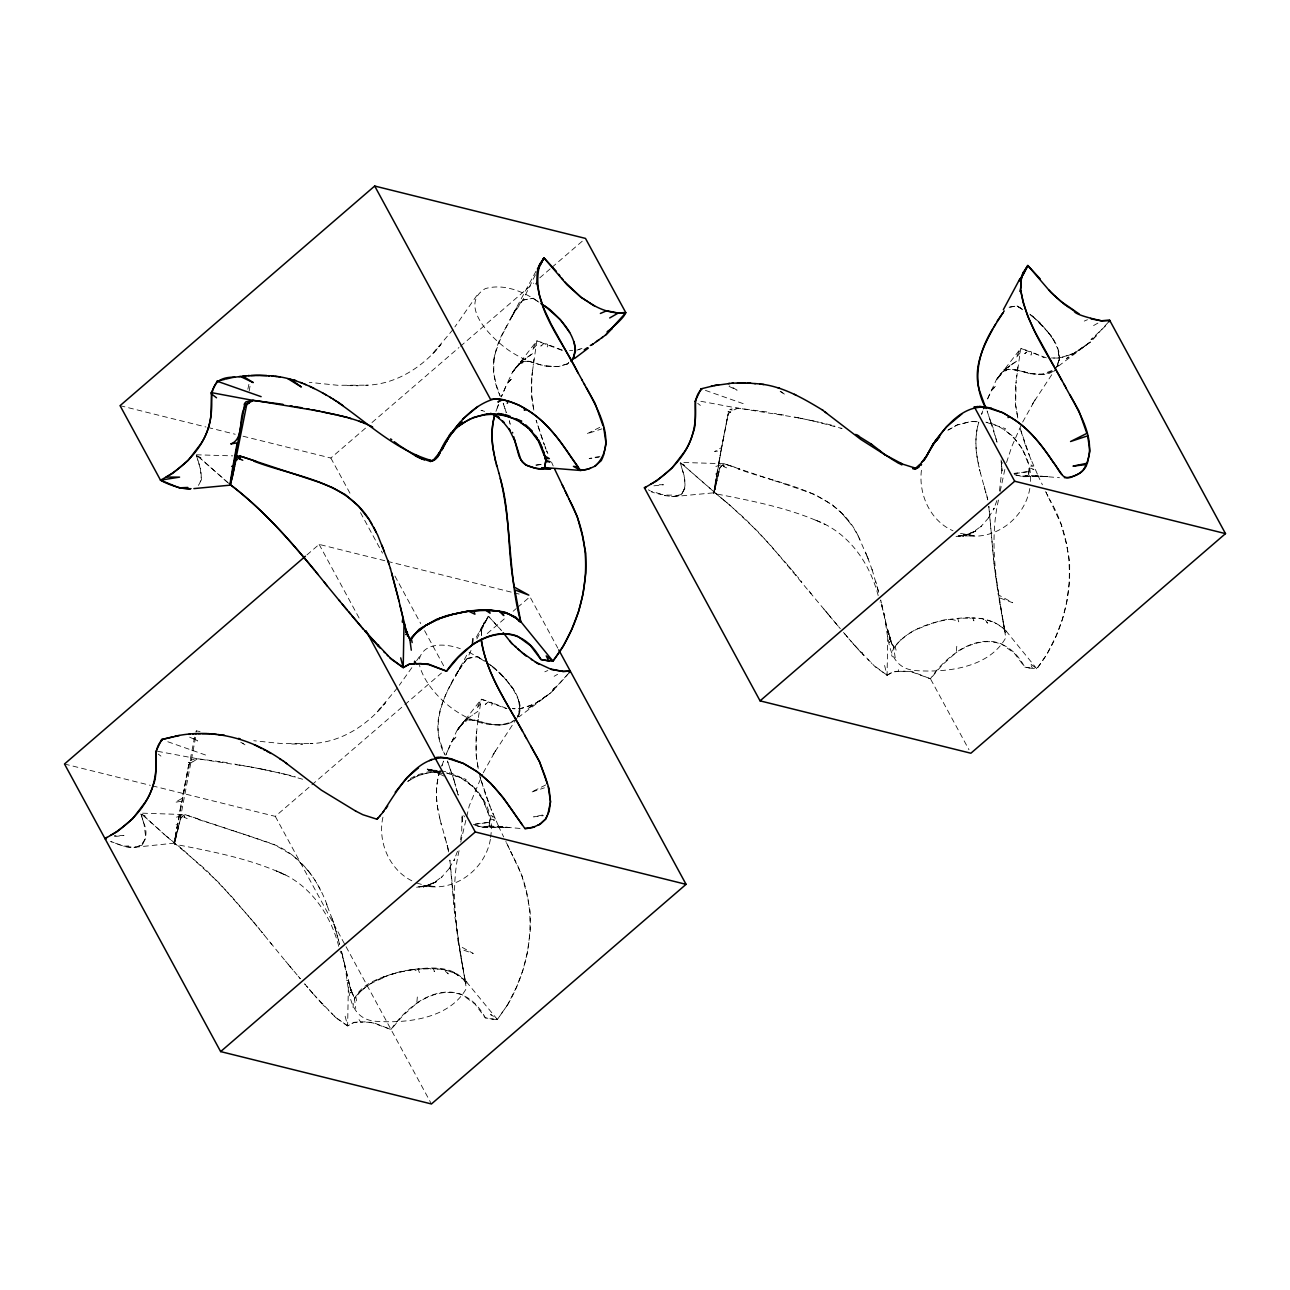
<?xml version="1.0" encoding="UTF-8"?>
<svg xmlns="http://www.w3.org/2000/svg" width="1290" height="1290" viewBox="0 0 1290 1290"><rect width="100%" height="100%" fill="white"/><g stroke="black" fill="none" stroke-linecap="round" stroke-linejoin="round"><path stroke-width="0.75" stroke-dasharray="5 3.75" d="M349.509 984.302L343.237 958.567M889.471 635.599L889.632 639.421L880.667 599.979L881.473 603.059M476.897 638.937L488.442 616.168L484.395 623.618M350.767 988.93L350.945 990.478L348.461 980.851L346.671 980.336L347.365 976.288L344.43 963.63M891.455 643.968L891.326 641.775L892.035 644.742L890.89 640.388M481.589 630.681L481.412 637.179L481.589 630.504L484.201 622.57L488.442 616.281L500.875 629.778M888.504 632.148L889.374 635.293M345.156 1016.214L347.639 1025.921L348.461 980.851M884.585 665.479L887.069 675.202L887.891 630.133C885.343 628.294 885.875 615.782 883.892 613.04M184.293 817.328L184.325 815.731L184.599 817.457M723.722 466.593L723.755 464.997L724.029 466.738M194.597 737.122L175.698 834.324L188.808 764.373L197.564 758.762L250.421 766.921M664.415 495.57L673.412 496.634L713.951 492.796L721.062 450.484L714.612 451.565L721.723 447.501L728.237 413.638L733.284 410.236L738.009 408.124L796.027 417.396M351.009 989.72C353.815 991.301 348.365 993.816 351.025 992.558M890.955 640.582L889.31 642.404L890.455 641.823M382.808 978.046L370.198 983.754L361.297 990.462L354.379 997.863L355.75 1008.538M922.237 627.327C913.207 629.488 901.242 637.97 894.647 646.79M351.203 990.172L351.025 989.769M890.777 640.05L890.519 639.243M921.431 470.269C918.399 494.183 930.187 520.886 952.988 530.754M361.264 990.93C379.341 974.337 405.737 969.193 429.86 968.387L434.537 971.58L433.327 968.693L418.234 969.113L419.347 972.547L414.058 969.451L411.978 969.693M888.326 631.552L887.891 630.133M900.71 640.211C917.722 624.199 945.151 618.281 969.29 617.668L973.966 620.845L972.757 617.975L957.664 618.378L958.793 621.828C947.602 615.314 933.944 623.86 922.253 626.601M350.735 989.865L350.461 987.753L350.428 990.72L349.526 984.528M890.164 639.147L889.697 636.26L889.858 639.985L889.907 637.018L890.374 639.743L890.197 638.211M714.015 491.764L713.951 492.796L720.014 467.738M175.779 833.872L175.069 838.419M338.754 946.344C330.321 913.497 308.955 882.973 276.221 870.911L286.138 875.378C250.953 858.672 212.318 851.577 174.376 844.144L180.31 808.33M878.184 595.609C869.75 562.763 848.401 532.238 815.651 520.176L816.876 520.741C784.014 506.793 748.668 500.246 713.805 493.409L721.61 447.582M714.047 491.038L714.45 488.072M889.068 633.987L888.939 633.567M490.522 837.436C497.198 800.816 464.594 767.244 428.119 770.469L442.47 772.097M1030.355 481.396C1032.758 454.306 1010.296 426.361 985.85 422.153M174.537 843.128L133.983 847.369L123.356 846.095L110.714 841.499L123.582 846.192L132.29 845.805M417.331 997.009L416.799 1003.136L402.69 1015.811L391.015 1029.517L373.003 1022.938L364.844 1021.841L353.621 1022.599L347.639 1025.921L335.884 1017.649L316.856 997.944M956.777 646.29L956.229 652.401L942.119 665.092L930.445 678.782L968.983 749.764M471.011 650.482L467.238 658.658L458.015 671.413M535.398 274.802L522.789 300.312L511.291 317.308M1046.335 357.83L1020.696 348.494L1015.875 383.114M476.204 735.897L476.171 755.634L478.477 769.55C474.623 752.505 475.849 734.897 478.348 717.756L478.074 720.046M531.754 377.551L531.738 397.272L534.044 411.204C531.061 396.917 530.835 382.098 532.931 367.666M561.779 350.267L536.834 340.866L532.641 370.069M533.641 361.7L533.947 359.184M533.205 365.312L533.367 363.99M1017.778 417.992L1015.601 404.899L1016.23 380.05M1017.794 366.908L1017.23 371.617M476.445 733.849L476.687 731.785M531.996 375.487L532.367 372.439M1016.681 376.325L1016.794 375.293M180.584 818.473L174.505 843.515L175.118 838.049M500.375 396.481C489.813 375.1 492.425 350.412 504.438 330.272M714.563 487.33L715.031 484.201M220.171 761.697L197.564 758.762L190.307 760.149L193.629 761.1L191.21 762.745L188.517 762.535L190.727 763.035L188.808 764.373L182.293 798.236L175.182 802.283L181.632 801.219L181.342 802.767M766.824 411.945L736.993 408.043L729.737 409.414L733.059 410.365L730.64 412.026L727.947 411.8L730.156 412.316L728.237 413.638L723.4 438.036M175.053 838.597L175.73 834.146M493.731 359.072L495.763 351.396M195.612 737.348L179.713 821.617M482.363 827.116L488.91 825.955L490.103 818.021M1041.627 476.252L1048.061 476.719L1035.322 475.994L1048.544 476.687L1034.983 476.22L1049.028 476.671L1021.696 476.365L1028.501 475.188L1029.13 466.158L1033.193 466.238L1028.178 463.32L1022.648 449.565M478.38 717.53L481.267 699.228L506.228 708.613M716.289 476.784L716.788 473.833M715.128 483.589L716.353 476.413M175.021 838.79L174.521 843.386L178.859 825.552M719.062 461.223L716.869 473.414M719.078 461.127L719.739 457.611M249.196 390.967L250.002 386.178M495.65 351.993L501.391 336.384L515.274 310.277L508.631 322.129M459.063 850.723C448.517 896.566 458.901 943.167 466.351 988.446C449.662 1018.423 408.204 1023.373 376.986 1021.374C340.592 1019.293 352.057 974.772 340.125 951.053M998.492 500.004C987.946 545.831 998.331 592.449 1005.781 637.728C989.091 667.704 947.634 672.654 916.416 670.639C881.038 668.349 891.068 625.473 880.006 601.914M489.152 825.39L490.103 819.956L494.586 820.15L490.297 818.795L482.879 799.445L473.446 786.932L460.853 777.87L446.421 772.887M1028.582 474.656L1029.549 469.221L1034.016 469.415L1029.759 467.915M180.665 806.411L180.971 804.766M720.094 455.676L720.4 454.048M720.771 452.032L721.062 450.484M721.175 449.694L728.237 413.638M460.724 842.177L469.221 805.895L482.46 774.355M723.206 439.293L721.723 446.937M1000.153 491.442L1005.539 466.206M460.466 839.742L461.691 833.84L461.997 814.587M713.805 493.409L719.723 468.028L723.819 463.707L774.613 480.767M999.492 490.974L1001.911 469.56L1000.943 458.176M179.165 824.1L179.536 822.375M174.376 844.144L180.294 818.763L184.373 814.425L235.038 831.453M719.723 468.028L714.95 489.636M440.084 770.582C435.117 784.385 435.859 801.977 439.003 814.409M247.841 389.241L248.986 383.969M439.971 770.872C435.81 783.981 435.423 798.188 438.423 811.716M447.13 845.273L448.775 853.013M715.128 488.91L713.967 492.732M517.58 717.03L518.838 715.982L517.58 717.03L519.741 708.033M382.936 817.199C377.164 842.596 390.386 872.233 415.057 882.231M493.667 359.313L493.586 372.23L496.247 384.791M490.394 839.21C485.314 869.412 454.499 892.712 423.926 885.649L434.617 886.44L418.734 886.891L430.005 885.021M1029.823 488.475C1024.744 518.677 993.929 541.994 963.356 534.915L974.063 535.721L958.164 536.156L969.435 534.302M1006.539 462.497L1011.812 446.469L1021.89 423.636M505.664 386.807L501.31 396.885L507.228 383.404L512.42 377.97L507.115 383.678M506.906 708.549L494.651 703.776L491.458 705.807C494.683 700.196 487.475 702.357 485.25 704.421L488.797 701.502L481.267 699.228L456.757 730.85L446.098 754.392M517.693 716.708L519.951 709.403M989.527 394.434L986.882 400.513L996.186 380.115L1020.696 348.494L1028.227 350.783L1024.679 353.686C1026.905 351.638 1034.112 349.461 1030.887 355.089L1034.08 353.057L1044.19 357.733M484.201 622.57L481.299 631.036M1059.38 358.685L1057.123 365.989L1059.38 358.685L1057.929 349.187L1059.332 358.346M893.809 647.451C895.808 644.661 889.519 655.078 892.519 656.82M441.938 765.679L443.55 761.084L441.712 766.308M457.466 851.271L454.032 860.495L454.79 858.834L448.275 869.895L449.339 868.396L441.148 877.716L442.502 876.362L432.666 883.618L436.326 881.699L423.233 887.069L434.407 882.473M996.896 500.552L993.477 509.76L994.219 508.099L987.705 519.16L988.769 517.677L980.577 526.981L981.948 525.643L972.096 532.883L975.756 530.964L962.663 536.35L973.837 531.738M537.607 301.296C522.595 291.137 503.374 283.397 485.298 288.621C456.853 305.666 493.812 340.689 510.453 351.444C523.127 359.652 537.995 366.118 553.265 366.441M419.347 658.948C424.088 641.436 447.001 643.726 460.32 648.709M195.87 731.978L196.322 730.866L202.062 731.978M445.76 755.247L448.291 749.297M227.395 762.68L220.251 761.697M448.614 748.587L450.097 745.152M508.002 381.711L512.324 372.504L521.208 362.248L519.418 364.103C527.207 357.12 537.414 365.36 546.315 366.102M455.725 675.67L461.111 665.898C444.969 692.214 428.538 724.545 444.808 754.844M451 684.313C441.245 702.212 433.456 722.884 440.68 743.137M479.477 632.003L488.2 616.62M507.599 1004.797L497.36 1019.503L493.215 1019.229L490.651 1014.23L497.36 1019.503L507.647 1004.717L516.339 987.463L523.047 969.854L527.481 952.213L530.303 930.267L530.238 911.869L526.675 893.325L521.74 875.136L509.469 849.014M513.871 312.551L522.885 299.361M458.305 670.913L467.319 657.707M507.647 1004.717C533.786 960.276 538.817 902.774 513.275 856.963M456.063 675.073L468.028 652.74M510.001 319.678L516.677 307.552L511.63 316.727M683.974 489.845C686.973 481.863 682.942 472.672 680.862 464.658M504.664 329.837L507.938 323.403M451.016 684.264L459.724 668.623M483.234 772.791L495.86 750.183L493.086 754.698L519.37 714.337L520.289 708.291A60.775 30.105 34.2 0 0 511.92 686.796L500.31 673.203L487.233 662.657M684.345 489.152L681.507 494.409L674.88 496.231M1022.664 422.072L1035.289 399.449L1032.516 403.98L1054.93 369.875M535.963 271.287L513.291 313.567M476.284 637.341L484.25 622.457M143.432 822.149C150.753 837.871 141.577 852.287 123.969 846.176M682.458 492.651L681.507 494.409L678.008 495.376M198.386 485.395C204.626 476.542 198.934 465.303 196.644 455.886L200.353 468.351L201.417 479.767L198.579 485.024M143.029 843.386L142.077 845.144L133.983 847.369M143.126 843.192L145.851 838.113L144.045 824.213M682.555 492.474L685.28 487.394L684.216 475.978L680.507 463.513M998.412 377.261L997.025 378.921L1000.556 374.6L996.186 380.115L1005.087 369.875L1003.298 371.73L1005.571 369.456L1006.829 370.375C1002.201 372.842 1008.135 366.473 1009.844 365.78L1007.974 367.376L1017.326 360.619L1004.362 369.504L999.96 374.922L1004.362 369.504C1020.229 367.392 1035.87 379.905 1051.527 371.359M546.363 366.102L558.635 366.521L567.648 363.732M514.71 369.182L520.499 361.877L533.447 352.992L524.095 359.765L525.981 358.152C524.353 358.846 518.306 365.151 522.95 362.764C521.74 359.281 517.435 365.247 519.322 363.667L513.162 371.294L516.677 366.989L513.613 370.649L514.629 369.279M567.793 674.267L550.701 692.907L518.999 716.869M476.865 295.442L454.886 326.902M416.606 660.77L421.314 653.804M361.297 990.462L355.701 997.235M411.849 667.672L399.32 685.248M460.901 725.157L464.932 720.239L477.897 711.354M1048.899 498.279C1080.875 550.878 1074.183 620.732 1036.789 668.768L1032.645 668.51L1030.081 663.512L1036.789 668.768L1047.029 654.078L1055.768 636.744L1062.476 619.119L1066.911 601.495L1069.62 581.548L1069.668 561.134L1066.33 543.558L1061.186 524.401L1053.527 507.954M569.116 672.703L558.602 684.716L551.572 690.311L556.812 686.651L550.701 692.907L527.078 709.226L550.701 692.907M1058.429 366.134L1090.131 342.173L1108.545 321.968M562.472 350.203L550.217 345.43L547.024 347.462C550.233 341.834 543.025 344.011 540.8 346.059L544.348 343.156L536.834 340.866L512.324 372.504L514.549 369.65M458.982 727.995L457.595 729.656L461.127 725.335L456.757 730.85L461.578 724.851M464.932 720.239L459.853 726.915L467.093 719.352C464.4 719.772 465.529 723.416 467.399 721.11L464.932 720.239L472.43 715.095M452.967 329.579L432.118 354.315L441.035 344.414C422.572 367.328 395.724 384.565 365.634 385.275L367.892 385.162L337.899 385.291L309.326 382.356M397.401 687.925L376.567 712.66L385.468 702.776C367.005 725.673 340.173 742.911 310.068 743.621L312.341 743.524L282.349 743.653L253.759 740.718M536.108 345.43L532.157 350.203L536.834 340.866M480.557 703.776L476.591 708.565L481.412 699.261M1019.987 353.057L1016.02 357.83L1020.696 348.494M1090.131 342.173L1066.507 358.491L1090.131 342.173L1096.242 335.916L1091.001 339.576L1105.933 325.58M355.895 997.089L356.637 1000.911M854.673 645.403L875.249 666.865L887.069 675.202L893.051 671.88L904.274 671.122L912.433 672.203L930.445 678.782C952.842 645.129 1000.121 621.167 1024.776 667.124L1032.645 668.51L1024.776 667.124L1014.343 653.256L1001.395 643.823C985.866 637.889 969.5 643.259 956.245 652.305M180.858 818.166L182.89 816.006M720.288 467.448L722.319 465.287M335.755 1017.536L334.142 1015.939M894.938 646.58L900.726 639.743M451.677 741.75L456.853 736.316L452.435 740.073M991.107 391.031L996.283 385.597L991.865 389.338M567.407 363.909L568.793 362.635L567.342 363.957M471.56 719.659L466.077 720.11C481.573 718.836 498.521 731.14 513.226 720.981M1030.226 373.729L1042.497 374.148L1052.656 370.262M354.379 998.186L355.653 997.267M243.02 436.214L330.853 458.031L365.925 427.78M372.02 422.523L458.934 347.558M460.466 346.252L533.641 283.123M539.752 277.866L550.427 268.659M551.943 267.353L583.967 239.73M306.939 554.91L319.13 544.396L385.484 560.876M152.333 785.836L275.302 816.376L403.367 705.92M404.899 704.598L441.486 673.041M487.233 633.584L505.535 617.813M513.162 611.234L516.21 608.606M517.725 607.284L529.932 596.77L557.796 648.096M1056.768 366.505L1058.268 365.247L1057.091 366.005M1057.01 366.296L1058.268 365.247M497.36 1019.503L464.755 979.771L466.932 982.093M1006.361 631.358C999.089 622.876 985.173 617.716 972.757 617.975L982.899 618.765L987.705 623.167L984.947 619.442L994.332 622.409M313.631 994.316L322.161 1003.943L322.984 1003.281M862.413 652.547L862.043 653.724M1084.068 346.558L1086.438 344.833M542.364 698.938L545.993 696.358M1081.794 348.219L1085.422 345.623M512.098 722.077C499.698 727.802 486.378 723.867 473.865 719.804M516.468 719.207C482.525 739.992 428.312 699.228 419.524 665.334M539.607 700.841C531.609 705.694 522.047 709.581 512.501 708.629L520.209 708.839L535.914 703.453M1079.037 350.106C1070.926 355.072 1061.202 358.878 1051.511 357.927M947.844 430.247L957.148 424.974L970.918 421.475L978.513 421.798L970.951 421.459L957.148 424.974L948.537 429.812M409.107 780.531L407.721 781.401C417.025 774.919 428.538 771.565 439.858 772.549M416.815 1003.023C430.07 993.977 446.437 988.608 461.965 994.558L474.913 1003.991L485.346 1017.842L493.215 1019.229L485.346 1017.842C460.691 971.886 413.413 995.848 391.015 1029.517L372.697 1022.373L360.587 1022.019L359.039 1019.568L358.926 1021.954L354.202 1022.309L347.752 1025.873M1093.565 325.58L1098.757 322.597M554.136 676.299L557.603 674.315M409.849 780.128L417.637 775.725M410.349 778.547L417.154 774.887L428.022 771.888L439.051 771.275M887.069 675.202L893.631 671.574L898.356 671.235L898.469 668.833L900.017 671.284L912.127 671.639L930.445 678.782M599.753 427.377L586.692 433.892L601.914 428.861M545.815 784.917L531.125 792.237L544.444 787.835M1084.245 321.081L1087.438 319.726M544.815 671.8L547.831 670.526M520.047 828.422L489.055 825.923L485.862 826.68L495.215 827.18L484.379 827.196M577.275 350.074L582.822 348.123L578.226 349.687M975.756 530.964L964.791 535.366L967.016 534.592L955.584 536.608L971.87 533.883L960.808 535.753M436.326 881.699L425.361 886.101L427.587 885.311L416.154 887.343L432.44 884.618L421.378 886.472M672.912 496.569L675.734 496.005M895.131 646.5L896.066 650.192M1036.789 668.768L1004.33 628.827L993.945 622.183M1075.344 352.718L1059.638 358.104L1051.092 357.943M715.885 466.448L724.158 463.803L730.108 465.658M176.456 817.183L184.728 814.538L200.224 819.553L198.628 819.634C222.041 826.971 245.664 834.711 269.013 842.693C298.603 852.416 318.727 879.554 328.192 908.241M382.824 977.32L397.143 972.644L412.397 969.629M567.084 364.038L558.635 366.521L552.991 366.425M417.347 775.806L431.521 772.178L440.632 772.581M676.75 495.731L677.734 495.457M673.412 496.634L674.299 496.392M1023.808 476.478L1034.645 476.445L1025.308 475.946L1028.501 475.188L1059.477 477.703M488.91 825.955L490.281 826.019M599.931 456.289L589.159 458.531L599.044 457.321M542.574 815.022L533.592 816.876L543.477 815.667M522.821 300.102L533.221 298.264L522.482 300.151M1021.906 308.842L1017.004 305.875L1008.296 307.407M466.916 658.513L477.542 656.61L482.041 659.641M467.254 658.464L477.558 656.61L480.38 658.545M536.237 465.206L543.558 464.142M1014.633 473.624L1029.243 471.511L1013.956 473.382M473.365 824.616L489.813 822.23L474.526 824.1M1009.893 307.101L1017.02 305.875L1021.487 308.923M535.818 465.045L543.461 464.11M653.917 485.83L663.431 484.766L655.739 484.701M114.487 836.565L124.001 835.485L114.375 835.404M528.594 361.168L521.628 361.748L519.886 363.635L522.66 361.007L520.789 362.667L520.499 361.877M1029.743 314.163L1039.756 322.484L1051.35 336.061A60.775 30.105 34.2 0 1 1059.719 357.572C1055.43 387.839 1023.712 368.037 1005.507 369.375L1003.749 371.246L1006.523 368.634L1004.668 370.294L1004.362 369.504M569.567 350.38L572.679 350.364M671.719 495.086C655.288 495.876 638.099 486.233 665.447 495.683M482.573 827.164L509.598 827.406L495.553 826.955L509.115 827.422L495.892 826.729L508.631 827.438L502.181 826.987M347.3 385.629L358.298 385.726L356.524 385.694M291.733 743.991L302.731 744.072L300.957 744.056M723.819 463.707L680.185 462.401L722.077 498.746M196.322 454.79L232.813 455.87M142.561 813.184L184.518 814.571M1026.695 476.687L1023.325 476.687M487.265 827.406L483.895 827.406M974.063 535.721L959.292 533.205M671.574 496.408L672.396 496.505M440.664 771.872L425.442 768.663L439.471 772.791M840.87 428.135L842.064 428.506L813.49 420.959M715.531 473.978L716.772 474.156M176.101 824.697L177.343 824.89M239.085 764.906L246.406 766.147M778.676 414.203L785.836 415.412M1014.279 474.575L1021.793 476.397L1014.053 474.478M798.978 417.976L794.753 417.154M800.558 418.266L819.408 422.298M261.128 768.985L279.978 773.016M249.599 766.76L263.208 769.421M260.451 768.856L258.258 768.453M479.606 826.535L474.075 825.003L482.331 827.116L479.67 826.551M700.857 401.287L736.993 408.043M157.606 751.312L197.564 758.762M249.228 766.695L247.632 766.373M251.244 767.082L253.711 767.566M776.515 413.8L774.194 413.348M237.086 764.535L234.764 764.067M809.185 420.105L805.944 419.427M810.426 420.347L812.926 420.846M257.855 768.372L255.323 767.873M797.688 417.734L802.638 418.686M831.324 425.039L820.521 422.556M264.531 769.711L265.837 770.001M266.514 770.146L285.332 774.29M281.075 773.274L302.634 779.241M285.928 774.419L292.04 775.806M120.067 405.657L205.948 426.99M207.9 427.474L235.215 434.262M387.452 561.36L512.356 592.4M514.307 592.884L520.16 594.335M64.5 764.003L150.382 785.352M484.653 411.365L481.009 410.317L484.298 411.268M416.573 882.989L426.474 885.827M1028.775 373.374L1012.457 368.795M442.615 773.742L428.731 769.614L436.375 771.807L430.554 769.372L441.228 774.661M730.172 465.674L739.654 468.818L738.057 468.899C780.966 484.959 837.339 489.749 858.737 537.172M774.774 480.815L784.368 483.879M235.183 831.502L244.939 834.614M784.433 483.911L814.587 494.344L832.324 504.793M245.003 834.63L275.157 845.063L292.878 855.528M833.856 425.877L835.017 426.264M294.426 776.596L295.587 776.983M986.527 422.394L1005.555 428.667L1004.426 430.102L1012.876 436.214M447.098 773.129L466.125 779.402L464.997 780.821L473.446 786.932M705.437 390.386L744.991 404.286M167.813 741.75L205.562 755.021M650.192 490.797L648.354 489.829M680.136 463.352L686.022 465.9M196.274 455.725L202.159 458.272M140.707 814.071L146.592 816.635M723.303 466.416L726.625 467.883M183.873 817.134L187.179 818.602M815.651 520.176L825.568 524.643M276.221 870.911L277.447 871.46M729.076 386.403L737.09 390.209L729.753 385.629M189.646 737.138L197.66 740.944L191.791 737.283M433.375 770.759L443.744 776.016M469.028 652.192L485.685 661.544M1029.71 475.284L1028.501 475.188M454.515 972.918L464.045 979.529M780.144 391.467L785.223 394.595L780.595 391.289M240.714 742.202L245.793 745.33L242.714 743.121M454.902 973.144L442.793 969.387L433.327 968.693L443.47 969.5L448.259 973.886L445.518 970.161L453.757 972.45L464.626 980.142L463.529 979.175M1015.633 385.178L1015.601 404.899L1017.665 417.17M1019.81 307.81L1017.101 305.907M1020.213 308.084L1022.744 309.745M1030.517 314.873L1032.194 315.969M535.931 300.199L533.238 298.28M536.35 300.457L538.881 302.134M480.783 658.819L484.121 661.012M492.764 666.704L490.023 664.898L491.087 665.592M1031.581 315.566L1039.708 322.935M492.151 666.301L501.939 675.25M886.746 674.96L873.588 665.205M347.316 1025.679L335.884 1017.649M697.713 403.351L700.373 405.415M158.283 754.086L160.944 756.134M719.497 496.65L680.523 462.707M721.029 497.892L723.819 500.165M723.126 499.601L727.334 503.035M228.701 483.347L196.644 455.08M257.049 926.236L232.006 896.969L206.078 869.879L164.298 834.485L182.632 849.465M724.512 500.746L725.593 501.616M227.717 482.557L196.983 455.37M726.657 502.487L745.507 519.144L770.388 545.09L823.907 609.122M729.414 504.729L758.52 532.141L786.432 563.569M183.68 850.32L219.09 882.86L250.083 917.948M832.356 504.841L842.209 513.613M292.927 855.56L305.988 868.331M142.335 814.554L164.362 834.469L143.255 815.377M502.826 676.105L508.341 682.636M1032.822 316.389L1047.77 331.917M1039.337 322.597L1045.303 328.676M493.393 667.107L506.438 680.153M862.268 653.966L863.945 655.626M867.719 659.384L868.686 660.335M871.04 662.673L871.976 663.608M322.839 1004.7L324.516 1006.345M328.289 1010.102L329.24 1011.054M331.611 1013.408L332.546 1014.343M842.354 513.759L845.595 517.838M488.442 616.281L501.633 630.729M848.046 520.596L845.772 518.064M308.6 871.314L306.327 868.783M351.525 991.188L354.379 997.863L351.896 992.51L352.025 994.687M856.899 647.919L848.885 638.84M309.455 989.575L316.227 997.251M853.674 644.258L842.951 631.794M857.882 649.031L861.591 653.224M313.035 993.623L304.633 983.851L305.649 985.06M798.72 578.178L797.462 576.662M284.477 959.841L253.775 922.35M789.029 566.665L790.383 568.261M792.27 570.503L794.35 572.986M846.095 635.535L847.32 636.97M253.308 921.786L250.55 918.512M306.665 986.269L307.891 987.705M787.077 564.327L788.045 565.488M795.495 574.34L796.478 575.501M838.661 626.73L840.322 628.698M843.499 632.455L845.079 634.325M299.232 977.449L300.344 978.771L296.716 974.45M829.18 615.427L839.774 628.053M258.016 927.397L259.29 928.913M294.007 971.225L295.136 972.563M790.77 568.729L791.512 569.616M826.035 611.67L828.115 614.137M830.792 617.329L827.6 613.524M833.437 620.506L836.613 624.279M288.686 964.872L283.397 958.535M289.75 966.162L297.184 975.014M827.083 612.911L822.827 607.8M288.17 964.259L290.831 967.436M800.913 580.903L801.864 582.08M809.12 591.062L811.265 593.739M261.483 931.622L262.434 932.799M269.691 941.797L271.835 944.474M263.37 933.96L264.466 935.331M1046.706 330.514L1049.931 334.755M1048.867 333.352L1052.269 337.819M482.315 798.687L474.301 788.077M506.212 679.846L510.501 685.474M509.066 683.587L514.113 690.811M511.195 686.393L513.081 688.876M1050.866 335.981L1051.705 337.077M1052.511 338.141L1053.543 340.076M1013.73 437.342L1022.309 448.71M1004.426 628.956L994.413 567.423L988.85 506.357M848.304 520.95L852.093 525.885M461.111 958.47L464.997 979.69M308.874 871.669L312.664 876.603M482.25 798.607L482.879 799.445M895.179 657.819L893.776 647.161L892.051 643.42M464.513 816.876L463.803 815.522M855.544 531.367L856.221 532.512M316.115 882.102L316.792 883.247M854.206 529.11L855.206 530.819M314.776 879.828L315.453 880.973M330.853 458.031L350.945 495.021M360.507 512.63L382.501 553.152M394.933 576.05L420.75 623.602M424.587 630.649L444.663 667.639M319.13 544.396L360.281 620.184M275.302 816.376L345.107 944.973M346.075 946.731L431.441 1103.966M858.173 536.011L867.138 556.377M318.743 886.746L319.307 887.891M859.059 537.801L859.962 539.607M319.614 888.52L320.533 890.326M496.392 385.291L499.94 395.385M440.841 743.637L444.373 753.731M1025.05 444.082L1020.003 427.909L1029.92 456.934L1038.498 476.703M481.025 780.111L490.49 807.669L499.069 827.438M1037.757 475.172L1042.401 484.798M498.327 825.89L503.664 836.968M1052.753 338.464L1057.897 349.106M1045.658 491.554L1050.866 502.374M1052.705 506.244L1053.124 507.099M513.323 689.199L518.499 699.922L519.902 709.081M505.841 841.451L506.228 842.273M1046.061 492.361L1046.448 493.183M1047.045 494.409L1047.915 496.231M507.615 845.144L510.453 851.061M506.631 843.096L508.486 846.966M510.727 851.642L512.711 855.77M867.622 557.506L872.927 572.067M327.305 906.177L332.336 919.206M892.341 644.097L893.744 647.177M1004.007 629.375L1005.62 632.809M466.174 983.544C453.806 962.098 422.556 968.145 402.061 971.144C383.711 976.482 353.218 984.109 353.089 1007.538M447.404 760.987L452.967 776.741M1030.484 458.434L1031.113 459.885M491.055 809.169L491.684 810.62M492.877 813.345L493.506 814.78M494.683 817.521L495.312 818.973M547.847 453.628L546.621 450.807L547.25 452.274M553.2 465.964L551.507 462.078M866.944 555.909L868.283 559.038M991.155 423.072L987.253 411.429M990.736 421.959L997.041 442.293M451.726 773.807L451.29 772.678M452.5 775.613L454.08 780.321M991.929 424.894L992.397 426.006M865.735 552.733L866.477 554.716M326.306 903.468L327.031 905.435M483.218 800.284L488.733 814.054L493.764 816.973L489.7 816.893L490.152 818.166M543.364 442.212L544.477 445.131L536.14 420.298L543.106 441.519M546.041 449.307L545.025 446.598L546.331 450.065M488.362 802.025L486.169 796.269M1025.598 445.55L1029.42 455.612M485.621 794.801L480.09 777.032M489.99 806.347L488.91 803.476M1002.54 462.691L1002.749 463.303M450.726 770.985L447.678 761.616M990.156 420.25L987.108 410.897M333.497 922.785L332.594 920.012M334.561 926.043L333.884 923.962M335.755 930.106L332.175 918.706M872.024 569.277L878.974 593.416L875.813 581.58M980.61 473.656L980.336 472.608L987.801 499.875M440.196 820.182L448.001 848.03M454.386 781.53L457.724 793.447M985.56 491.361L985.899 492.425M986.576 494.538L987.834 500.085M446.13 842.08L446.469 843.144M141.416 815.393L141.932 817.102M143.787 823.326L142.448 818.811M141.078 814.232L142.932 820.456M479.622 775.435L480.573 778.644M1004.587 629.181L1003.33 622.538M465.158 979.9L462.691 966.613M996.38 440.019L993.51 429.602M457.611 793.011L455.015 784.062M336.061 931.203L339.931 945.764M996.557 440.567L996.864 441.696M984.173 486.088L984.947 489.249M444.744 836.807L445.518 839.967M334.82 926.817L339.544 944.135M977.852 460.998C975.03 448.178 975.143 434.778 978.804 422.12C973.805 438.39 976.095 455.612 980.142 471.914M341.382 951.246L342.043 953.778M341.528 951.794L343.543 959.776M440.906 823.343L441.18 824.375M1003.201 621.78L998.734 597.56L1012.698 602.736L998.25 594.803L993.993 563.924L988.753 505.825M454.677 782.691L453.612 778.483M343.721 960.453L344.156 962.372M992.881 427.135L993.203 428.393M509.631 421.975L509.324 420.766L510.582 425.716L509.937 423.185M881.941 604.897L882.425 606.848M342.269 954.697L342.995 957.583M458.16 794.85L457.918 794.076L458.24 795.172M462.449 965.275L454.741 915.9L449.871 860.075L457.563 937.395M439.116 814.957L440.567 821.924M978.433 463.674L978.239 462.642M978.981 466.303L979.191 467.319M979.642 469.463L979.852 470.495M439.551 817.022L439.761 818.053M457.966 940.555L457.692 938.475M457.982 940.749L458.821 945.538L473.269 953.471L459.385 948.698M1003.298 622.296L1003.136 621.49M448.082 848.401L448.597 851.916M459.45 949.101L461.046 958.067M518.499 699.922L519.789 708.339M1001.25 461.868L1002.088 470.931L1001.266 461.772M196.322 730.866L196.37 731.881M982.77 410.994L981.577 414.316L982.754 411.01M497.714 406.689L495.908 411.462L498.488 404.657L497.714 406.689M460.256 725.964L458.063 728.995L460.256 725.964M999.686 375.229L997.493 378.276L999.686 375.229M504.229 406.431L503.229 403.238L506.293 412.623L504.229 406.431M462.659 821.666L461.981 814.409L462.659 821.666"/><path stroke-width="1.5" d="M405.076 625.956L400.045 605.494L402.932 617.942L402.238 621.99L404.238 623.199M481.315 639.292C486.185 675.105 508.712 705.227 525.385 736.413M406.334 630.584L406.511 632.116L404.447 623.925M537.607 270.481L544.009 257.823L539.962 265.256M1022.954 275.221L1027.872 265.45L1023.825 272.883M481.283 640.356L481.476 641.275M582.08 380.05L551.056 324.08L543.993 308.907L539.301 294.926L536.834 282.462L537.156 272.158L539.801 264.095L544.009 257.936L556.442 271.432M1064.814 385.678L1034.919 331.707L1027.872 316.518L1023.163 302.553L1020.712 290.073L1021.019 279.785L1023.68 271.722L1027.872 265.563L1040.304 279.043M400.706 657.852L403.206 667.575L404.028 622.506M507.228 403.286C511.856 398.352 483.282 398.062 501.165 399.561L497.908 402.029L502.471 399.803C522.321 403.609 539.268 416.815 552.265 431.795C562.94 443.454 570.519 457.466 580.258 469.882C584.999 470.785 590.804 468.125 595.48 465.948C620.168 441.583 594.561 403.834 581.742 379.47M239.859 458.982L239.892 457.37L240.166 459.111M438.358 619.7L438.39 618.894C453.451 613.331 469.35 610.267 485.411 610.041L490.103 613.218L488.894 610.347L473.801 610.767L474.913 614.201L468.528 611.17L452.693 614.298L438.052 619.087L425.765 625.392L416.718 632.229L410.349 639.292M406.64 631.697L409.881 639.55L411.3 650.192M416.831 632.584L425.765 625.392L438.39 618.974M539.768 264.224C529.384 303.908 561.892 339.238 578.081 373.02M1023.631 271.835C1019.938 277.769 1021.938 285.864 1019.842 291.411M406.286 631.519L406.044 629.456L405.995 632.358L405.092 626.021M193.887 488.604L230.072 485.169L245.052 402.673M232.861 466.529L230.636 480.057M155.622 752.038L161.605 739.557L162.411 739.847C150.527 750.587 159.589 770.275 153.413 784.594C146.27 808.54 126.759 827.196 104.958 838.516L106.054 839.064M217.978 381.501L217.155 381.211L211.27 392.595L211.189 393.676L216.51 397.788M695.052 401.303L701.034 388.838L701.841 389.128C690.053 399.545 698.954 418.895 693.004 432.892C686.393 457.337 666.398 476.3 644.387 487.781L760.068 700.857L970.87 753.231L1225.5 533.625L1109.723 320.372L1102.37 320.726L1109.723 320.372L1108.545 321.968L1109.69 320.404M472.898 638.663L472.366 644.79L458.256 657.465L446.582 671.171L428.57 664.576L420.411 663.495L409.172 664.253L403.206 667.575L391.45 659.287L365.022 631.213M918.577 467.238L914.707 468.915L919.802 464.626M230.684 479.703L230.104 485.104L232.136 477.639L230.104 485.104M282.945 404.318L253.13 400.416L245.874 401.787L249.196 402.754L253.13 400.416L257.726 400.932L318.743 411.058M542.816 469.06L535.173 468.189L539.462 469.06L544.622 467.56L545.88 460.304L543.493 451.274M498.972 473.317C512.082 520.886 508.292 578.081 520.725 621.554L552.91 661.141C587.45 616.072 597.254 551.185 569.664 500.326M544.702 467.028L545.67 461.61L550.153 461.788L545.863 460.449C533.786 402.303 459.434 398.046 439.229 454.29M246.842 403.98L232.136 477.639M545.88 460.369L545.267 458.547L549.33 458.611L544.299 455.709L538.769 441.938M244.358 406.028L246.293 404.689L244.084 404.189L246.777 404.399L249.196 402.754C235.586 410.559 246.68 438.294 230.749 443.937L237.199 442.857L232.91 466.529L231.668 466.351M234.425 467.19L234.732 465.754M235.103 464.013L235.473 462.272M235.715 461.111L240.295 456.176L319.581 482.412L332.53 487.604L345.397 494.683L358.62 506.277L369.343 519.789L377.647 535.028L387.887 560.844M232.152 477.574L234.345 467.625M983.754 408.317L984.738 405.657M570.648 360.974L573.147 358.668L575.308 349.671M573.147 358.668L575.517 351.057M407.592 636.341L407.463 634.148L409.897 639.534L419.444 629.036L436.214 619.49L446.598 615.701L468.48 610.912L488.475 609.815L504.551 611.976L515.807 617.184L520.176 621.796L516.984 618.7L519.612 621.183M983.561 408.624L984.27 406.785M534.866 826.568L533.044 827.358L540.188 824.165L545.718 818.957L549.137 811.378L550.491 801.816L549.088 788.916L545.09 776.274L539.462 761.6L530.69 745.797M234.877 377.18C208.142 376.664 211.802 395.933 210.98 414.977C208.206 444.099 185.454 467.222 160.508 480.154L120.067 405.657L374.697 186.034L585.483 238.408L625.844 312.744L605.445 335.11M438.326 454.112L446.566 441.374M445.888 442.776L446.63 441.228M537.398 268.933L543.767 258.258M1018.907 281.268L1027.63 265.885M603.526 455.547L606.042 443.454L603.801 428.232M547.96 813.893L550.491 801.816L548.25 786.594M602.994 456.837L601.285 460.611L594.722 466.287M995.154 324.935L1003.185 312.535L1001.943 314.196M994.122 326.805L995.493 324.338M447.662 439.455L448.533 437.81M923.866 460.643L933.299 443.744L938.443 437.891L933.299 443.744L927.236 455.096M1003.33 309.713L1019.826 278.914M547.428 815.183L545.718 818.957L539.897 824.278M994.606 325.918C978.4 350.445 970.773 381.598 986.06 408.543M992.736 329.305C982.061 348.397 972.273 370.488 980.11 392.418M382.759 812.458C397.917 789.625 418.653 751.006 451.71 758.923M925.107 458.66C937.782 435.617 960.502 400.593 991.139 408.188M446.55 441.583C456.837 422.588 475.978 403.157 495.586 398.675M443.26 447.614L439.326 453.032L439.922 452.145M387.693 805.96L385.839 808.701M997.17 321.194L998.928 318.517M927.123 455.225L923.382 460.337M445.34 443.712L441.986 449.92M926.51 456.45L922.189 461.739M438.552 455.418L439.906 453.161M437.681 456.805L438.713 455.112C436.423 459.708 430.86 462.497 438.229 455.95M920.915 465.464L921.544 464.416M1001.524 314.841L999.411 317.824M1003.652 311.793L1004.201 310.938M594.351 343.092L606.252 334.561L612.379 328.289L607.122 331.949C608.203 331.32 634.1 309.713 621.667 312.889C610.057 313.325 598.544 308.891 589.03 302.457M569.68 671.929L570.277 671.09L562.94 671.461L570.277 671.09M552.91 661.141L548.766 660.883L546.218 655.884L552.91 661.141L563.166 646.451L571.663 629.568L578.613 611.492L583.032 593.868L585.837 573.082L585.789 553.523L582.241 534.979L577.307 516.79L565.02 490.668M569.116 672.703L570.261 671.139M383.936 811.055L377.099 819.263L362.893 814.732L355.476 810.975M449.259 435.278L451.403 432.537M450.758 433.924L460.32 422.024M395.192 792.27L406.963 777.612L418.492 767.905M934.621 441.551L946.409 426.877L961.953 413.897M417.718 457.144L430.392 461.465L432.666 460.901L439.084 453.258M378.567 817.505L376.648 819.102M917.996 466.77L922.963 460.885M916.529 468.528L916.98 467.657L916.529 468.528L902.323 464.013L884.456 454.467L860.736 439.39L822.31 409.93M333.288 399.223C365.554 420.572 394.401 450.226 432.666 460.901C434.504 459.063 435.294 459.998 433.118 460.046L430.392 461.465M379.55 816.28L380.373 815.345M454.58 430.263L449.468 436.084L450.726 434.746M936.492 440.309L937.12 439.584L933.331 443.712L934.589 442.373M939.717 436.81L937.475 439.245M459.03 425.877L465.416 421.782M571.212 360.49L572.889 358.878M411.542 638.647L409.946 639.824M477.768 406.495L462.529 419.266M456.547 427.216L462.513 422.04M305.408 556.232L64.5 764.003L220.638 1051.592L431.441 1103.966L686.07 884.343L558.747 649.854M220.638 1051.592L475.268 831.969L686.07 884.343M760.068 700.857L1014.698 481.235L1225.5 533.625M378.55 644.919L378.163 646.113M416.847 632.116L411.349 638.856L412.187 642.565M535.963 283.784L537.043 282.929M598.866 339.851L596.528 341.544M602.559 337.206L601.543 338.012M574.566 358.507L588.369 348.074M591.481 345.107L593.497 343.721L590.32 345.494M584.225 349.816L587.401 347.687M573.212 358.378L574.405 357.62M472.188 417.831L487.056 413.848M466.158 421.378L467.061 420.814M650.612 484.266L656.513 480.993L672.009 468.06L684.587 451.613C694.439 437.036 696.729 418.718 695.165 401.4M110.521 835.372L117.084 831.727L132.58 818.795L145.157 802.332C155.01 787.771 157.299 769.437 155.735 752.118M646.306 486.685L644.387 487.781L645.484 488.346M106.877 837.42L104.958 838.516M470.818 418.637L467.964 420.25M472.382 644.678C485.637 635.631 502.004 630.262 517.532 636.196L530.48 645.645L540.913 659.496L548.766 660.883L540.913 659.496C516.242 613.54 468.979 637.502 446.582 671.171L428.264 664.011L416.154 663.673L414.606 661.206L414.493 663.608L409.752 663.947L403.206 667.575M609.702 317.953L618.362 312.986L625.844 312.744M187.856 487.459L179.149 487.83L160.508 480.154L179.568 477.139L166.088 477.026L172.65 473.365L188.13 460.449L200.724 443.986C210.56 429.409 212.85 411.091 211.302 393.772M429.57 760.584L432.005 759.262M974.176 407.027L978.175 406.463M917.367 467.851L918.48 467.335M1008.022 417.573L1009.699 416.783C1028.033 427.49 1041.659 444.534 1053.091 462.126C1058.897 468.56 1062.009 481.896 1072.538 476.623C1076.424 474.897 1080.536 473.495 1083.229 470.012C1100.999 442.454 1076.924 409.091 1064.024 384.259M588.675 468.996L580.677 470.479L544.622 467.56L541.429 468.334L550.765 468.818L539.929 468.851M589.578 468.593L590.433 468.206M539.929 824.294L537.656 825.294M600.382 313.454L606.751 310.745L618.216 313.083M979.465 406.286L985.028 407.189M440.019 757.02L445.598 757.907M915.19 468.754L916.19 468.334L912.965 467.593M431.602 460.998L429.102 459.982M235.828 457.611L240.101 456.257L236.376 455.967M406.592 634.196C403.883 635.357 409.446 633.309 406.576 631.374M191.001 488.604C185.228 490.168 168.7 485.169 160.508 480.154M714.096 385.646L732.156 383.146L743.427 382.985M919.109 466.464L917.706 467.028L919.222 466.545M222.122 380.002L224.815 379.341M225.992 379.067L231.797 377.647M232.168 377.551L239.682 376.583M701.034 388.838L712.532 386.033M161.605 739.557L179.31 735.526M176.601 735.913C213.124 728.495 250.873 738.444 281.123 759.616M220.977 380.276L217.478 381.131M715.66 385.275L711.032 386.403M174.666 736.38L176.23 735.993M161.911 739.493L173.102 736.767M190.436 488.765L179.536 487.813M493.006 399.029L494.312 398.852M438.745 757.198L436.165 757.52M238.972 376.68L243.633 376.1M255.565 375.422L242.939 376.18L253.211 382.582L240.392 376.503M244.342 376.003L245.777 375.825M716.418 385.081L718.74 384.807M728.205 383.63L729.64 383.453M188.775 734.365L190.21 734.187M491.732 399.174L490.49 399.303L374.697 186.034M259.548 375.358L250.808 375.487M266.804 375.567L256.226 375.406M740.089 383.033L737.445 383.065M750.683 383.195L741.428 383.017M200.66 733.768L198.015 733.8M195.242 733.833L196.693 733.817M207.303 733.671L201.998 733.736M260.193 375.358L269.497 375.842M248.293 375.519L249.357 375.503M732.156 383.146L733.236 383.13M744.072 382.985L745.394 382.953M192.726 733.881L193.806 733.865M747.394 382.936L755.343 383.662M207.964 733.655L209.915 733.784M487.088 413.832L501.987 414.525M822.972 410.317C802.009 397.61 779.886 384.614 754.731 383.598M334.529 399.948C314.341 387.468 292.314 376.47 268.127 375.696M224.46 735.252L221.735 734.978M216.526 734.445L213.93 734.187M220.493 734.849L217.897 734.591M274.834 376.39L277.302 376.632M759.923 384.13L761.165 384.259M211.254 733.913L212.576 734.042M762.406 384.372L763.89 384.533M272.093 376.1L273.464 376.245M278.543 376.745L280.011 376.906M986.334 407.43L1002.943 412.768L1009.699 416.783L1002.943 412.768L991.139 408.285M446.904 758.149L463.513 763.487L476.978 771.501L490.684 783.256L503.423 797.865L525.127 828.841L533.157 827.325L524.966 828.374M498.15 413.477L503.455 414.3M535.189 661.915L551.781 669.623L562.795 671.348M294.813 406.592L301.957 407.785M562.65 671.429L551.185 669.091M211.27 392.595L253.13 400.416M307.278 408.817L309.278 409.204M779.482 388L777.918 387.661M295.603 380.389L294.056 380.034M292.653 406.173L290.331 405.721M240.037 738.735L238.489 738.396M312.148 409.769L313.422 410.026M313.809 410.107L335.529 414.671M537.366 663.318L539.075 664.431M318.775 411.058L320.081 411.349M322.081 411.8C339.367 415.364 356.959 418.879 372.713 427.151M337.238 415.074L347.591 417.46M912.675 468.689L913.997 469.028M361.684 421.991L359.233 421.217M246.229 458.031L244.229 457.418M244.165 457.386L239.94 456.079M348.832 417.863L351.154 418.637M418.541 456.418L415.719 454.983M502.665 414.767L521.692 421.056L520.563 422.475L522.708 424.055M246.309 458.047L255.791 461.191L254.194 461.288C293.878 476.687 344.865 480.203 369.504 520.063M400.045 605.558L398.803 600.221M902.274 463.981L899.582 462.61M217.155 381.211L261.128 396.659M505.228 414.574L510.211 416.347M514.291 438.987L519.032 456.289L522.434 462.175L526.175 465.126L535.173 468.189L528.932 466.271M421.362 458.756L419.347 457.966M421.862 458.95L424.394 459.933M507.276 400.658L519.064 405.141L525.82 409.156L524.143 409.946L526.755 409.72C549.476 422.878 563.037 445.905 577.936 466.657L573.421 466.383L580.677 470.479M451.71 759.004L463.513 763.487L470.269 767.502M1079.214 313.986L1060.928 301.376M300.667 382.501L302.537 383.291M304.392 384.081L305.73 384.63M309.777 386.339L312.003 387.419M254.211 744.701L256.436 745.781M239.44 458.788L242.746 460.256M371.842 426.764L370.085 425.958M855.721 434.391L871.524 444.244M363.861 423.023L364.796 423.459M282.881 760.665L321.291 790.109L355.734 811.104M490.668 413.284L499.311 417.67L496.795 416.299M418.073 457.321L416.009 456.257M901.887 464.916L900.936 464.432M898.227 463.029L899.872 463.884M397.804 444.486L416.17 456.338M794.414 394.288L795.865 395.046M268.707 752.28L266.901 751.328M259.87 747.587L261.677 748.555M263.483 749.506L265.288 750.457M313.083 388L314.147 388.564M322.468 392.966L323.548 393.547M257.516 746.346L258.581 746.926M545.847 467.657L544.622 467.56M324.983 394.305L326.386 395.111M329.756 397.127L330.998 397.852M337.803 401.932L342.753 405.479M269.417 752.65L270.819 753.457M283.542 761.035L280.011 758.939M1010.618 417.347C1033.338 430.505 1046.916 453.532 1061.799 474.285M471.189 768.066C493.909 781.24 507.47 804.267 522.369 825.019M335.577 400.593L336.69 401.271M528.174 465.98L525.159 464.481M516.742 419.057L521.337 421.83M884.585 454.419L892.567 459.611M893.293 460.062L895.308 461.288M897.534 462.642L895.776 461.562M287.799 378.647L301.344 386.968L290.556 379.26M857.673 435.278L858.721 435.923M519.096 620.829L520.144 621.748M1066.749 306.101L1069.491 307.858M1070.797 308.713L1072.893 310.068M1074.183 310.906C1073.893 316.453 1123.187 324.838 1091.211 318.904L1090.614 318.372M594.642 306.085L580.871 297.168L573.599 290.653M521.499 652.111L536.495 662.754M531.367 659.448L532.173 659.964M885.15 454.838L883.763 453.774M587.74 301.618L580.871 297.168L564.601 281.72M1065.75 305.44L1062.589 302.876M526.304 656.175L523.159 653.595M541.332 303.747L548.331 308.358M545.057 306.198L560.344 319.614L569.664 332.449M541.091 303.585L543.38 305.085M524.933 464.271L520.902 459.901M402.867 667.333L389.709 657.577M522.756 424.088L529.013 428.586M390.628 438.906L391.805 439.793M824.923 411.8L826.616 413.106M285.477 762.535L287.186 763.841M870.96 443.792L879.812 450.645M395.708 442.841L394.192 441.664M879.57 450.468L884.553 454.386M398.255 444.824L396.175 443.196M494.522 414.767L504.003 422.54L502.358 420.927L510.066 430.602L508.986 428.893L514.436 440.116M1053.688 294.91L1049.076 290.121M1054.333 295.491L1061.928 302.279M522.498 652.998L518.032 649.015M1057.123 297.974L1050.866 292.378L1027.872 265.563M1057.461 298.28L1060.59 301.07M573.26 290.363L567.003 284.767L544.009 257.936M512.517 644.081L509.647 640.84M514.904 646.209L516.29 647.467M519.757 650.563L511.437 643.113L503.148 632.648M525.723 424.91L532.27 431.021M548.96 308.762C561.231 319.936 574.324 333.239 575.469 350.735M378.405 646.338L380.066 647.999M383.839 651.756L384.807 652.708M387.177 655.062L388.113 655.981M377.712 645.597L358.039 622.941M314.857 570.567C289.202 539.526 262.434 509.002 230.201 484.589C267.691 513.162 298.022 549.588 327.402 586.128L340.044 601.495M362.232 627.924L363.441 629.359M357.007 621.716L348.51 611.605M361.2 626.698L351.815 615.54M350.686 614.217L343.737 605.913M346.913 609.719L342.173 604.043M343.221 605.3L338.964 600.173M316.098 572.099L318.001 574.453M324.274 582.225L327.402 586.128M558.715 274.302L559.844 275.721M561.682 278.043L562.827 279.495M537.882 440.341L529.851 429.715M537.817 440.261L538.446 441.099M535.398 435.44L537.495 438.374M520.87 459.853L514.275 438.906M371.665 523.74L372.342 524.885M370.343 521.482L371.343 523.192M1061.96 380.631C1046.158 351.799 1026.372 323.613 1020.825 290.621M522.531 731.365C506.76 702.518 486.91 674.347 481.396 641.34M1065.621 387.081L1066.282 388.258M526.191 737.816L539.462 761.6L547.444 784.11M583.999 383.453L584.676 384.646M524.595 734.994L526.514 738.396M1070.12 395.079L1078.908 410.865L1086.873 433.375L1070.555 441.519L1087.68 435.859L1089.921 451.081L1087.389 463.175L1073.022 466.142L1086.857 464.465C1083.713 473.301 1072.748 477.816 1064.395 477.655M586.257 387.452L595.029 403.254L603.01 425.748M974.353 406.931L1014.698 481.235M366.021 630.762L475.268 831.969M376.245 532.286L375.18 530.174M374.874 529.545L373.729 527.239M980.271 392.902L985.544 407.414M554.635 469.092L566.004 492.699M568.842 498.617L569.245 499.472M562.182 484.734L564.036 488.604M566.278 493.296L567.697 496.231M538.543 439.858L542.268 447.953M383.259 548.75L381.872 545.106M383.759 549.895L384.404 551.427M389.064 564.44L388.145 561.65M390.499 568.874L387.742 560.344M495.763 461.836L498.956 473.269M512.517 432.392L512.678 432.94M520.725 621.554L519.467 614.911M391.628 572.841L397.61 595.432M500.31 478.461C510.614 513.71 507.035 551.265 514.388 587.176L528.836 595.125L514.871 589.933L519.322 614.153M390.386 568.471L399.11 601.43M495.973 462.868C492.022 447.017 490.119 430.279 494.925 414.493C491.248 427.312 491.119 440.906 494.118 453.854M496.376 464.642L496.747 466.029M397.836 596.351L398.546 599.221M513.807 436.826L514.049 437.858M494.667 456.531L494.892 457.644M495.553 460.804L495.102 458.676M519.418 614.685L519.257 613.863M574.066 341.56L575.356 349.993M494.296 454.467L494.457 455.563M508.824 613.943L498.343 611.041L488.894 610.347L499.037 611.154L503.826 615.54L501.084 611.815L508.824 613.943L516.951 618.668L508.712 614.056"/></g></svg>
